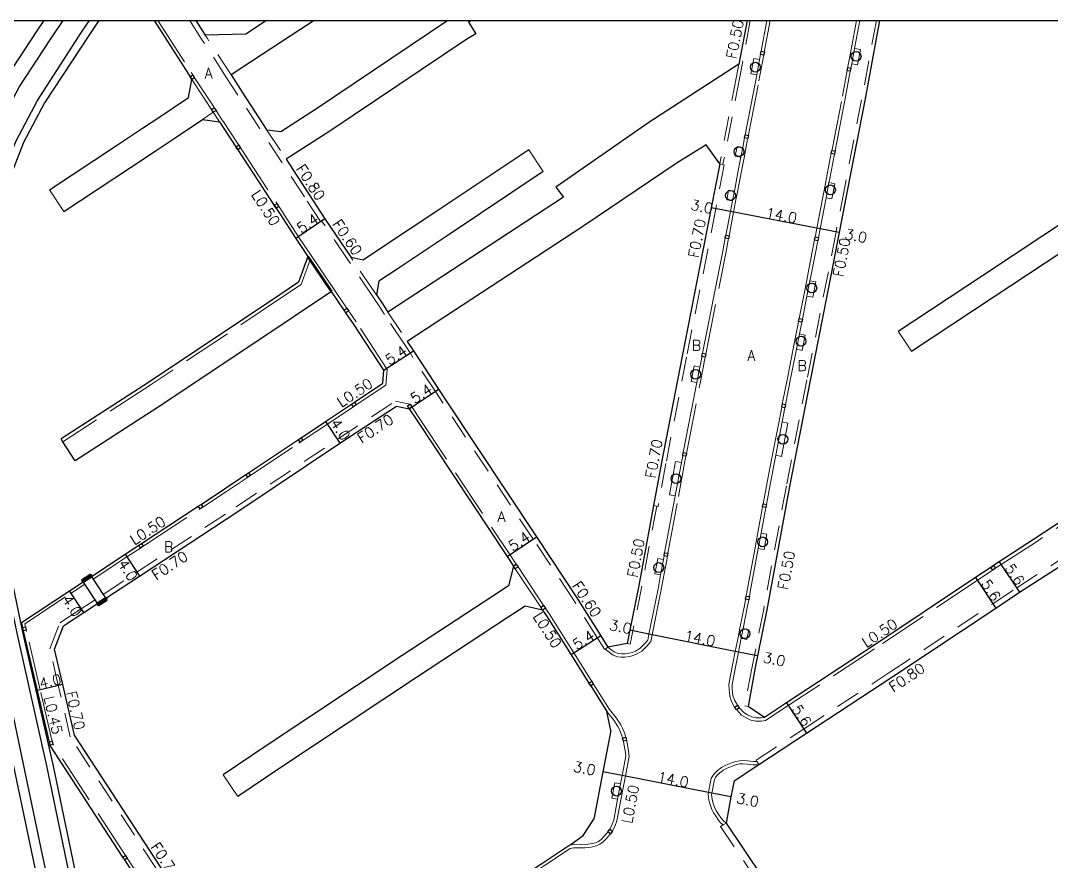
# Model space of a CAD drawing. Header units: metres. Extents: x -11200 to -10400, y -111600 to -111000.
# Drawn here: x -11055.8 to -10897.6, y -111128.9 to -111000 of the extents above; entities that cross this region are included whole.
import ezdxf

# ---------------------------------------------------------------- set-up
doc = ezdxf.new("R2010")
doc.units = ezdxf.units.M
doc.header["$LTSCALE"] = 2.5
doc.linetypes.add('22320', pattern=[2.5, 1.5, -1])
doc.linetypes.add('22330', pattern=[4, 3, -1])
doc.layers.get('0').update_dxf_attribs({"color": 150, "lineweight": 50})
for name, color, linetype, lineweight in [('2101000', 177, 'Continuous', 30), ('2101001', 1, 'Continuous', 30), ('2102000', 191, 'Continuous', 30), ('2102001', 191, 'Continuous', 9), ('2203000', 5, 'Continuous', 50), ('2213000', 6, 'Continuous', 9), ('2232000', 4, '22320', 9), ('2233000', 62, '22330', 9), ('2236000', 3, 'Continuous', 15), ('9201100', 215, 'Continuous', 30), ('9202200', 155, 'Continuous', 60), ('9203500', 155, 'Continuous', 30)]:
    doc.layers.add(name, color=color, linetype=linetype, lineweight=lineweight)
for name, color, linetype in [('2235000', 7, 'Continuous'), ('2238000', 11, 'Continuous'), ('9201500', 222, 'Continuous'), ('9202100', 82, 'Continuous'), ('9301100', 77, 'Continuous'), ('999', 7, 'Continuous')]:
    doc.layers.add(name, color=color, linetype=linetype)
doc.styles.add('Dm_Anotation', font='txt.shx', dxfattribs={"bigfont": 'pscdm.shx'})

# ---------------------------------------------------------------- blocks, each defined once
blk = doc.blocks.new('223800')
at = {"color": 0, "linetype": 'Continuous'}
blk.add_circle((0, 0), 0.75, dxfattribs=at)

msp = doc.modelspace()

# ---------------------------------------------------------------- linework, layer by layer
at = {"layer": '2101000'}
for points in [[(-11035.29, -111000), (-11029.99, -111008.23), (-11029.75, -111008.6), (-11029.47, -111009.02)], [(-11028.87, -111000), (-11027.42, -111002.25)], [(-10944.32, -111000), (-10945.58, -111006.69)], [(-10923.98, -111000), (-10926.27, -111012.26), (-10928.85, -111025.6), (-10930.18, -111032.5), (-10931.4, -111038.84), (-10934.65, -111055.18), (-10937.79, -111071.43), (-10941.28, -111090.32), (-10942.7, -111097.41), (-10943.06, -111099.17), (-10944.17, -111105.17)], [(-11023.48, -111008.33), (-11021.77, -111010.97), (-11017.96, -111016.78)], [(-11025.23, -111015.54), (-11022.72, -111019.37), (-11022.44, -111019.79), (-11016.84, -111028.34), (-11016.56, -111028.75), (-11016.05, -111029.53), (-11013.56, -111033.41), (-11011.7, -111036.15)], [(-11015.02, -111021.26), (-11011.53, -111026.59), (-11009.08, -111030.38), (-11005.06, -111036.33)], [(-10948.52, -111021.97), (-10949.82, -111028.71), (-10951.03, -111035.01), (-10954.3, -111051.47), (-10957.45, -111067.77), (-10958.67, -111074.36), (-10960.93, -111086.59), (-10962.31, -111093.48), (-10962.72, -111095.51)], [(-11011.7, -111036.15), (-11013.11, -111040.12), (-11016, -111042.05), (-11035.99, -111055.37), (-11049.53, -111064.14)], [(-11008.07, -111041.51), (-11013.78, -111045.37), (-11033.79, -111058.71), (-11047.36, -111067.5)], [(-11000.19, -111055.59), (-11000.02, -111053.6), (-11004.7, -111046.48), (-11005.85, -111044.79), (-11006.13, -111044.38), (-11008.07, -111041.51)], [(-11001.17, -111042.06), (-11000.21, -111043.48), (-10999.4, -111044.71)], [(-10996.44, -111049.22), (-10995.51, -111050.63), (-10991.63, -111056.53), (-10990.47, -111058.29), (-10976.63, -111079.16), (-10970.54, -111088.35), (-10966.75, -111094.34), (-10965.66, -111096.07)], [(-10861.1, -111053.55), (-10863.49, -111055.09), (-10867.8, -111057.86), (-10882.56, -111067.86), (-10900.37, -111079.58), (-10905.63, -111082.98), (-10906.5, -111083.56), (-10906.91, -111083.84), (-10909.28, -111085.41), (-10925.05, -111095.92), (-10938.28, -111104.6), (-10941.67, -111106.83)], [(-11037.66, -111131.93), (-11039.78, -111128.67), (-11040.05, -111128.25), (-11051.21, -111111.15), (-11051.23, -111111.07), (-11051.34, -111110.58), (-11051.38, -111110.43), (-11053.18, -111102.69), (-11055.32, -111093.56), (-11055.43, -111093.07), (-11055.62, -111092.27), (-11048.25, -111087.43), (-11046.14, -111086.04), (-11044.89, -111085.22), (-11039.73, -111081.83), (-11037.64, -111080.45), (-11037.22, -111080.17), (-11028.5, -111074.44), (-11028.08, -111074.17), (-11024.47, -111071.79), (-11021.19, -111069.61), (-11020.78, -111069.33), (-11013.15, -111064.24), (-11012.73, -111063.96), (-11008.98, -111061.46), (-11004.98, -111058.79), (-11004.56, -111058.51), (-11000.19, -111055.59)], [(-11018, -111154.59), (-11020.9, -111149.92), (-11021.78, -111148.52), (-11034.29, -111129.76), (-11047.47, -111109.55), (-11049.29, -111101.78), (-11050.55, -111096.37), (-11049.17, -111092.82), (-11046.05, -111090.77), (-11043.94, -111089.38), (-11042.69, -111088.56), (-11037.53, -111085.17), (-11022.29, -111075.15), (-11006.77, -111064.79), (-10998.1, -111059.1), (-10996.14, -111059.5)], [(-10996.14, -111059.5), (-10994.98, -111061.26), (-10981.13, -111082.15), (-10980.15, -111083.63)], [(-10946.32, -111116.58), (-10942.49, -111114.07), (-10935.21, -111109.28), (-10921.97, -111100.59), (-10906.17, -111090.07), (-10902.53, -111087.64), (-10897.27, -111084.25), (-10892.16, -111080.89)], [(-10975.68, -111090.37), (-10975.07, -111091.28), (-10971.31, -111097.23), (-10968.57, -111101.57), (-10968.3, -111101.99), (-10965.81, -111105.94)], [(-10962.72, -111095.51), (-10965.66, -111096.07)], [(-10941.67, -111106.83), (-10944.17, -111105.17)], [(-10965.2, -111108.87), (-10965.81, -111105.94)], [(-10965.2, -111108.87), (-10966.43, -111115.2), (-10967.8, -111122.46)], [(-10946.32, -111116.58), (-10946.79, -111119), (-10947.55, -111123.03)], [(-10969.44, -111124.97), (-10967.8, -111122.46)], [(-10947.55, -111123.03), (-10941.89, -111131.44), (-10928.57, -111151.5), (-10927.41, -111153.29)], [(-11015.25, -111155.14), (-11012.22, -111153.12), (-11004.74, -111148.26), (-11003.74, -111147.6), (-11001.77, -111146.32), (-10995.87, -111142.49), (-10975.67, -111129.15), (-10971.64, -111126.5), (-10971.29, -111126.26), (-10969.44, -111124.97)]]:
    msp.add_lwpolyline(points, dxfattribs=at)
at = {"layer": '2101001'}
msp.add_lwpolyline([(-11047.36, -111067.5), (-11049.26, -111064.56), (-11049.53, -111064.14)], dxfattribs=at)
at = {"layer": '2102000'}
for points in [[(-11069.24, -111058.5), (-11069.36, -111050.1), (-11068.7, -111041.38), (-11067.36, -111033.02), (-11065.43, -111025.7), (-11063.64, -111020.8), (-11060.93, -111014.4), (-11058.05, -111008.97), (-11053.22, -111001.58), (-11052.15, -111000)], [(-11042.58, -111171.48), (-11044.84, -111162.43), (-11052.33, -111128.15), (-11060.71, -111088.37), (-11066.17, -111063.44), (-11066.85, -111058.47), (-11066.96, -111050.18), (-11066.31, -111041.66), (-11065.01, -111033.52), (-11063.14, -111026.42), (-11061.41, -111021.68), (-11058.76, -111015.44), (-11055.98, -111010.19), (-11051.23, -111002.92), (-11049.24, -111000)], [(-11039.14, -111170.84), (-11040.43, -111166.32), (-11044.88, -111145.7), (-11048.15, -111131.47), (-11051.71, -111114.26), (-11056.26, -111093.9), (-11058.78, -111081.84), (-11061.66, -111068.93), (-11062.74, -111063.78), (-11063.39, -111057.08), (-11063.58, -111051.32), (-11063.36, -111046.35), (-11062.44, -111039.35), (-11060.76, -111030.58), (-11058.74, -111024.01), (-11056.42, -111018.44), (-11053.15, -111012.25), (-11046.32, -111001.61), (-11045.18, -111000)], [(-11043.75, -111000), (-11045.2, -111002.11), (-11052.09, -111012.62), (-11055.31, -111018.69), (-11057.49, -111024.38), (-11059.58, -111030.92), (-11061.05, -111039.41), (-11061.76, -111046.13), (-11061.87, -111051.25), (-11061.83, -111058.37), (-11061.69, -111064.25), (-11060.83, -111068.74), (-11057.95, -111081.66), (-11055.48, -111093.76)], [(-11018.03, -111000), (-11021.23, -111002.09), (-11027.42, -111002.25)], [(-11010.71, -111000), (-11015.57, -111003.17), (-11023.48, -111008.33)], [(-10990.21, -111000), (-11010.37, -111013.52), (-11015.86, -111017.06), (-11017.96, -111016.78)], [(-10987.07, -111000.24), (-10985.95, -111002), (-10987.47, -111002.95)], [(-10987.07, -111000.24), (-10986.72, -111000)], [(-10987.47, -111002.95), (-11008.19, -111016.85), (-11015.02, -111021.26)], [(-10945.58, -111006.69), (-10959.37, -111015.64), (-10973.63, -111025.52)], [(-11051.33, -111025.93), (-11041.05, -111019.14), (-11037.04, -111016.48), (-11034.4, -111014.73), (-11030.02, -111011.81), (-11029.47, -111009.02)], [(-11049.13, -111029.27), (-11038.92, -111022.52), (-11034.83, -111019.82), (-11032.18, -111018.06), (-11027.83, -111015.16)], [(-11027.83, -111015.16), (-11025.23, -111015.54)], [(-10948.52, -111021.97), (-10950.57, -111019.02), (-10955.18, -111021.93), (-10969.52, -111031.56)], [(-10977.8, -111019.82), (-10991.91, -111029.23), (-11000.22, -111034.76), (-11003.19, -111036.74), (-11005.06, -111036.33)], [(-10921.12, -111047.6), (-10908.19, -111039.07), (-10884.99, -111023.7), (-10882.14, -111021.82)], [(-10975.58, -111023.15), (-10990.02, -111032.77), (-10997.99, -111038.09), (-11000.82, -111039.97), (-11001.17, -111042.06)], [(-10973.63, -111025.52), (-10972.49, -111027.05)], [(-10919.08, -111050.68), (-10906.42, -111042.32), (-10882.94, -111026.79), (-10880.1, -111024.9)], [(-10972.49, -111027.05), (-10999.4, -111044.71)], [(-10969.52, -111031.56), (-10996.44, -111049.22)], [(-11043.76, -111173.73), (-11046.34, -111162.74), (-11053.82, -111128.46), (-11062.2, -111088.69), (-11067.68, -111063.68), (-11069.24, -111058.5)], [(-10980.15, -111083.63), (-10980.89, -111086.66), (-10983.3, -111088.24), (-10997.24, -111097.36), (-11018.08, -111111.18), (-11024.67, -111115.65)], [(-10975.68, -111090.37), (-10978.38, -111089.8), (-10981.11, -111091.59), (-10995.04, -111100.7), (-11015.86, -111114.51), (-11022.43, -111118.96)], [(-11055.48, -111093.76), (-11050.81, -111114.05), (-11047.25, -111131.28), (-11043.98, -111145.49), (-11039.53, -111166.1), (-11038.37, -111170.52)]]:
    msp.add_lwpolyline(points, dxfattribs=at)
at = {"layer": '2102001'}
for points in [[(-10975.58, -111023.15), (-10977.8, -111019.82)], [(-11049.13, -111029.27), (-11051.33, -111025.93)], [(-10919.08, -111050.68), (-10921.12, -111047.6)], [(-11022.43, -111118.96), (-11024.67, -111115.65)]]:
    msp.add_lwpolyline(points, dxfattribs=at)
at = {"layer": '2203000'}
for points in [[(-11044.89, -111085.22), (-11046.14, -111086.04), (-11046.31, -111085.79), (-11045.05, -111084.97)], [(-11042.52, -111088.81), (-11043.78, -111089.63), (-11043.94, -111089.38), (-11042.69, -111088.56)]]:
    msp.add_lwpolyline(points, close=True, dxfattribs=at)
at = {"layer": '2213000'}
for points in [[(-10965.66, -111096.07), (-10964.99, -111096.59), (-10964.61, -111096.84), (-10964.09, -111097.04), (-10963.58, -111097.1), (-10963.08, -111097.09), (-10962.4, -111097.01), (-10961.93, -111096.89), (-10961.41, -111096.66), (-10960.79, -111096.26), (-10960.05, -111095.58), (-10959.56, -111094.98), (-10959.37, -111094.06), (-10957.98, -111087.13), (-10957.58, -111084.98), (-10957.15, -111082.62), (-10957.05, -111082.08), (-10956.96, -111081.59), (-10955.35, -111072.88), (-10954.4, -111067.77), (-10954.19, -111066.71), (-10954.1, -111066.22), (-10952.02, -111055.48), (-10951.56, -111053.12), (-10951.33, -111051.94), (-10951.24, -111051.49), (-10951.15, -111051), (-10948.09, -111035.58), (-10947.66, -111033.38), (-10947.57, -111032.89), (-10946.87, -111029.28), (-10946.56, -111027.64), (-10946.27, -111026.16), (-10945.61, -111022.74), (-10945.26, -111020.93), (-10944.98, -111019.46), (-10944.7, -111017.99), (-10944.6, -111017.5), (-10942.99, -111009.15), (-10942.83, -111008.33), (-10942.39, -111005.98), (-10942.25, -111005.2), (-10942.15, -111004.7), (-10941.27, -111000)], [(-10941.67, -111106.83), (-10942.15, -111106.89), (-10942.91, -111106.89), (-10943.58, -111106.76), (-10944.23, -111106.46), (-10944.84, -111106.08), (-10945.52, -111105.38), (-10945.81, -111104.97), (-10946.27, -111104.2), (-10946.49, -111103.5), (-10946.58, -111102.51), (-10946.6, -111101.79), (-10946.01, -111098.64), (-10945.65, -111096.82), (-10945.22, -111094.7), (-10944.93, -111093.23), (-10944.23, -111089.76), (-10944.05, -111088.81), (-10943.96, -111088.32), (-10943.83, -111087.58), (-10942.6, -111080.94), (-10942.16, -111078.58), (-10941.44, -111074.66), (-10941.35, -111074.17), (-10940.74, -111070.89), (-10939.92, -111066.64), (-10938.93, -111061.53), (-10938.51, -111059.35), (-10938.41, -111058.86), (-10937.6, -111054.67), (-10936.75, -111050.4), (-10936.29, -111048.04), (-10935.93, -111046.25), (-10935.83, -111045.76), (-10935.14, -111042.23), (-10934.67, -111039.88), (-10934.34, -111038.22), (-10933.48, -111033.75), (-10933.38, -111033.26), (-10933.13, -111031.93), (-10932.21, -111027.18), (-10931.76, -111024.83), (-10931.69, -111024.48), (-10930.92, -111020.48), (-10930.82, -111019.99), (-10929.21, -111011.66), (-10928.48, -111007.77), (-10928.39, -111007.28), (-10928.27, -111006.63), (-10927.83, -111004.27), (-10927.03, -111000)], [(-10971.64, -111126.5), (-10971.29, -111126.39), (-10970.84, -111126.35), (-10969.81, -111126.36), (-10969.17, -111126.33), (-10968.33, -111126.24), (-10967.57, -111126.06), (-10967.13, -111125.86), (-10966.71, -111125.55), (-10966.24, -111125.07), (-10965.75, -111124.49), (-10965.68, -111124.39), (-10965.39, -111123.99), (-10965.34, -111123.92), (-10965, -111123.22), (-10964.77, -111122.59), (-10964.17, -111119.4), (-10963.72, -111117.04), (-10963.48, -111115.77), (-10962.9, -111112.76), (-10962.98, -111112.15), (-10963.05, -111111.7), (-10963.27, -111110.58), (-10963.29, -111110.49), (-10963.42, -111110.01), (-10963.45, -111109.91), (-10963.56, -111109.49), (-10963.89, -111108.69), (-10964.13, -111108.21), (-10964.77, -111107.26), (-10965.81, -111105.94)], [(-10947.55, -111123.03), (-10948.01, -111122.64), (-10948.3, -111122.27), (-10948.77, -111121.62), (-10949.02, -111121.21), (-10949.24, -111120.75), (-10949.46, -111120.19), (-10949.64, -111119.62), (-10949.72, -111119.06), (-10949.78, -111118.64), (-10949.74, -111118.43), (-10949.33, -111116.35), (-10949.16, -111116.06), (-10948.94, -111115.75), (-10948.55, -111115.38), (-10947.97, -111114.95), (-10947.37, -111114.61), (-10946.62, -111114.3), (-10945.93, -111114.07), (-10945.44, -111113.97), (-10944.98, -111113.94), (-10944.27, -111114), (-10943.41, -111114.09), (-10942.92, -111114.09), (-10942.49, -111114.07)]]:
    msp.add_lwpolyline(points, dxfattribs=at)
at = {"layer": '2232000'}
for points in [[(-11009.75, -111030.82), (-11012.2, -111027.03), (-11022.44, -111011.41), (-11024.15, -111008.77), (-11028.09, -111002.69), (-11029.82, -111000)], [(-10943.82, -111000), (-10945.09, -111006.78)], [(-10924.49, -111000), (-10926.76, -111012.16), (-10929.34, -111025.51), (-10930.67, -111032.4), (-10931.89, -111038.74), (-10935.14, -111055.08), (-10938.28, -111071.33), (-10941.77, -111090.22), (-10943.19, -111097.31), (-10943.55, -111099.08), (-10944.66, -111105.08)], [(-11023.48, -111008.33), (-11027.1, -111002.74), (-11027.42, -111002.25)], [(-10945.58, -111006.69), (-10945.93, -111008.55), (-10948.45, -111021.62), (-10948.52, -111021.97)], [(-10945.09, -111006.78), (-10945.13, -111007.04), (-10945.43, -111008.64), (-10947.96, -111021.72), (-10948.03, -111022.06)], [(-11027.83, -111015.16), (-11026.19, -111014.06)], [(-11017.96, -111016.78), (-11015.02, -111021.26)], [(-10947.83, -111022.1), (-10949.13, -111028.85), (-10950.35, -111035.14), (-10953.61, -111051.6), (-10956.77, -111067.9), (-10957.98, -111074.48)], [(-10947.83, -111022.1), (-10948.03, -111022.06), (-10948.52, -111021.97)], [(-11009.75, -111030.82), (-11009.59, -111030.71), (-11009.08, -111030.38)], [(-10966.17, -111096.39), (-10967.25, -111094.67), (-10971.04, -111088.68), (-10977.13, -111079.5), (-10990.97, -111058.62), (-10992.13, -111056.86), (-10996.01, -111050.96), (-10996.94, -111049.55), (-10999.91, -111045.04), (-11000.71, -111043.81), (-11001.67, -111042.4), (-11005.55, -111036.66), (-11009.59, -111030.71)], [(-11001.17, -111042.06), (-11001.54, -111041.52), (-11004.77, -111036.75), (-11005.06, -111036.33)], [(-10999.4, -111044.71), (-10996.44, -111049.22)], [(-11042.69, -111088.56), (-11043.07, -111087.97), (-11037.92, -111084.58), (-11022.68, -111074.56), (-11007.15, -111064.2), (-10998.25, -111058.36), (-10996.29, -111058.75), (-10996.01, -111058.8)], [(-10958.18, -111074.45), (-10960.44, -111086.69), (-10961.82, -111093.57), (-10962.23, -111095.61)], [(-10957.98, -111074.48), (-10958.18, -111074.45), (-10958.67, -111074.36)], [(-10942.93, -111113.4), (-10935.65, -111108.62), (-10922.41, -111099.92), (-10906.62, -111089.41), (-10902.96, -111086.97), (-10897.7, -111083.58), (-10892.6, -111080.22)], [(-11018.43, -111155.21), (-11021.5, -111150.3), (-11022.37, -111148.9), (-11034.88, -111130.15), (-11048.13, -111109.83), (-11049.97, -111101.94), (-11051.28, -111096.32), (-11049.74, -111092.35), (-11046.44, -111090.18), (-11044.33, -111088.8), (-11043.94, -111089.38)], [(-10962.23, -111095.61), (-10962.72, -111095.51)], [(-10966.17, -111096.39), (-10966.11, -111096.35), (-10965.66, -111096.07)], [(-10944.17, -111105.17), (-10944.66, -111105.08)], [(-10942.49, -111114.07), (-10942.81, -111113.58), (-10942.93, -111113.4)], [(-10948.38, -111123.59), (-10947.98, -111123.32), (-10947.55, -111123.03)], [(-10948.38, -111123.59), (-10942.72, -111132), (-10929.41, -111152.05), (-10928.25, -111153.84), (-10925.18, -111158.6), (-10923.53, -111161.15), (-10917.22, -111171.02), (-10898.81, -111199.14), (-10896.86, -111202.07), (-10896.2, -111203.06), (-10894.13, -111206.37), (-10892.52, -111208.79), (-10887.12, -111216.91), (-10884.49, -111220.86), (-10878.66, -111229.6), (-10875.18, -111234.96)]]:
    msp.add_lwpolyline(points, dxfattribs=at)
at = {"layer": '2233000'}
for points in [[(-11034.7, -111000), (-11029.57, -111007.95), (-11029.43, -111008.17), (-11029.33, -111008.33)], [(-10941.66, -111004.8), (-10941.62, -111004.59), (-10940.76, -111000)], [(-10928.88, -111007.19), (-10928.85, -111007.02), (-10928.76, -111006.54), (-10928.32, -111004.18), (-10927.54, -111000)], [(-10944.11, -111017.6), (-10944.05, -111017.26), (-10942.49, -111009.24), (-10942.34, -111008.43), (-10941.9, -111006.07), (-10941.79, -111005.46), (-10941.75, -111005.29)], [(-10931.31, -111019.89), (-10931.28, -111019.74), (-10929.7, -111011.57), (-10929.02, -111007.92), (-10928.98, -111007.68)], [(-11029.47, -111009.02), (-11029.08, -111009.62), (-11026.46, -111013.64)], [(-11029.06, -111008.75), (-11026.13, -111013.24), (-11026.04, -111013.37)], [(-11026.19, -111014.06), (-11025.23, -111015.54)], [(-11025.77, -111013.79), (-11025.67, -111013.94), (-11025.08, -111014.85), (-11024.81, -111015.27), (-11024.64, -111015.52), (-11022.4, -111018.94), (-11022.3, -111019.1)], [(-10947.08, -111032.98), (-10947.03, -111032.72), (-10946.38, -111029.38), (-10946.07, -111027.73), (-10945.78, -111026.26), (-10945.12, -111022.83), (-10944.77, -111021.03), (-10944.49, -111019.56), (-10944.28, -111018.46), (-10944.2, -111018.09)], [(-11022.02, -111019.52), (-11021.92, -111019.67), (-11016.59, -111027.81), (-11016.42, -111028.06)], [(-10933.88, -111033.17), (-10933.84, -111032.97), (-10933.62, -111031.84), (-10932.7, -111027.09), (-10932.25, -111024.73), (-10932.18, -111024.38), (-10931.45, -111020.59), (-10931.41, -111020.38)], [(-11016.15, -111028.48), (-11016.01, -111028.69), (-11015.64, -111029.26), (-11013.14, -111033.13), (-11011.28, -111035.87), (-11007.66, -111041.23), (-11005.87, -111043.87), (-11005.71, -111044.1)], [(-10950.66, -111051.1), (-10950.61, -111050.88), (-10947.6, -111035.68), (-10947.21, -111033.67), (-10947.17, -111033.48)], [(-10936.33, -111045.66), (-10936.28, -111045.41), (-10935.63, -111042.14), (-10935.16, -111039.78), (-10934.83, -111038.12), (-10934.01, -111033.89), (-10933.97, -111033.66)], [(-11011.35, -111036.67), (-11012.7, -111040.45), (-11015.72, -111042.47), (-11035.71, -111055.79), (-11049.26, -111064.56)], [(-11008.07, -111041.51), (-11011.35, -111036.67), (-11011.7, -111036.15)], [(-10999.72, -111055.88), (-10999.5, -111053.47), (-11004.29, -111046.2), (-11005.3, -111044.7), (-11005.43, -111044.51)], [(-10938.9, -111058.77), (-10938.86, -111058.56), (-10938.09, -111054.57), (-10937.24, -111050.3), (-10936.78, -111047.95), (-10936.48, -111046.45), (-10936.42, -111046.15)], [(-10953.61, -111066.31), (-10953.57, -111066.13), (-10951.53, -111055.57), (-10951.07, -111053.22), (-10950.84, -111052.04), (-10950.79, -111051.79), (-10950.75, -111051.59)], [(-10860.41, -111053.7), (-10863.22, -111055.51), (-10867.52, -111058.28), (-10882.28, -111068.27), (-10900.1, -111080), (-10905.36, -111083.4), (-10906.05, -111083.86), (-10906.22, -111083.98)], [(-11004.29, -111058.93), (-11004.12, -111058.81), (-10999.72, -111055.88)], [(-11012.46, -111064.38), (-11012.26, -111064.25), (-11008.7, -111061.87), (-11004.93, -111059.35), (-11004.7, -111059.2)], [(-10995.73, -111059.22), (-10995.52, -111059.53), (-10994.56, -111060.99), (-10980.71, -111081.87), (-10979.94, -111083.03), (-10979.73, -111083.35)], [(-10941.84, -111074.08), (-10941.79, -111073.82), (-10941.23, -111070.79), (-10940.41, -111066.54), (-10939.42, -111061.44), (-10939.04, -111059.46), (-10939, -111059.26)], [(-11049.26, -111064.56), (-11049.53, -111064.14)], [(-11020.5, -111069.75), (-11020.29, -111069.6), (-11013.08, -111064.8), (-11012.87, -111064.65)], [(-10956.47, -111081.68), (-10956.42, -111081.41), (-10954.86, -111072.97), (-10953.91, -111067.86), (-10953.75, -111067.03), (-10953.7, -111066.8)], [(-11027.81, -111074.58), (-11027.67, -111074.5), (-11024.19, -111072.21), (-11021.11, -111070.15), (-11020.92, -111070.02)], [(-11036.94, -111080.59), (-11036.52, -111080.31), (-11028.35, -111074.94), (-11028.22, -111074.86)], [(-10944.46, -111088.23), (-10944.35, -111087.65), (-10943.09, -111080.85), (-10942.65, -111078.49), (-10941.99, -111074.86), (-10941.93, -111074.57)], [(-11044.89, -111085.22), (-11044.61, -111085.63), (-11039.46, -111082.24), (-11037.77, -111081.14), (-11037.36, -111080.87)], [(-10966.11, -111096.35), (-10965.28, -111097), (-10964.84, -111097.29), (-10964.21, -111097.53), (-10963.61, -111097.6), (-10963.05, -111097.59), (-10962.31, -111097.51), (-10961.77, -111097.37), (-10961.17, -111097.1), (-10960.48, -111096.66), (-10959.69, -111095.92), (-10959.09, -111095.21), (-10958.88, -111094.16), (-10957.49, -111087.23), (-10957.09, -111085.07), (-10956.65, -111082.71), (-10956.6, -111082.4), (-10956.56, -111082.17)], [(-10979.87, -111084.04), (-10975.96, -111089.96)], [(-10975.54, -111089.68), (-10979.45, -111083.76)], [(-10906.64, -111084.25), (-10906.83, -111084.38), (-10909, -111085.83), (-10924.78, -111096.34), (-10938.01, -111105.02), (-10941.5, -111107.31)], [(-11054.99, -111092.97), (-11055.04, -111092.77), (-11055.11, -111092.47), (-11048, -111087.8), (-11045.89, -111086.42), (-11046.14, -111086.04)], [(-10946.21, -111105.27), (-10946.23, -111105.25), (-10946.73, -111104.41), (-10946.98, -111103.6), (-10947.08, -111102.54), (-10947.1, -111101.75), (-10946.5, -111098.55), (-10946.14, -111096.72), (-10945.71, -111094.6), (-10945.42, -111093.13), (-10944.72, -111089.67), (-10944.57, -111088.83), (-10944.55, -111088.72)], [(-10975.26, -111090.09), (-10975.09, -111090.35), (-10974.65, -111091.01), (-10970.89, -111096.96), (-10968.39, -111100.92), (-10968.15, -111101.3)], [(-11050.9, -111110.48), (-11050.92, -111110.39), (-11050.94, -111110.31), (-11052.74, -111102.59), (-11054.83, -111093.66), (-11054.88, -111093.46)], [(-10967.88, -111101.73), (-10967.62, -111102.13), (-10965.4, -111105.65)], [(-10962.93, -111109.88), (-10962.96, -111109.78), (-10963.09, -111109.32), (-10963.43, -111108.49), (-10963.7, -111107.96), (-10964.36, -111106.96), (-10965.4, -111105.65)], [(-10941.5, -111107.31), (-10942.12, -111107.39), (-10942.96, -111107.39), (-10943.73, -111107.24), (-10944.47, -111106.9), (-10945.16, -111106.47), (-10945.9, -111105.7), (-10945.92, -111105.67)], [(-11039.67, -111128.01), (-11039.78, -111127.85), (-11050.79, -111110.97)], [(-10964.98, -111124.28), (-10964.91, -111124.18), (-10964.54, -111123.41), (-10964.29, -111122.72), (-10963.68, -111119.49), (-10963.23, -111117.13), (-10962.99, -111115.86), (-10962.39, -111112.77), (-10962.49, -111112.08), (-10962.56, -111111.62), (-10962.78, -111110.47), (-10962.81, -111110.37)], [(-10947.98, -111123.32), (-10948.37, -111122.98), (-10948.7, -111122.57), (-10949.18, -111121.9), (-10949.46, -111121.45), (-10949.7, -111120.95), (-10949.93, -111120.36), (-10950.13, -111119.74), (-10950.21, -111119.13), (-10950.28, -111118.63), (-10950.23, -111118.34), (-10949.81, -111116.17), (-10949.58, -111115.78), (-10949.32, -111115.42), (-10948.88, -111114.99), (-10948.24, -111114.53), (-10947.59, -111114.16), (-10946.8, -111113.83), (-10946.05, -111113.58), (-10945.5, -111113.48), (-10944.98, -111113.44), (-10944.22, -111113.5), (-10943.39, -111113.59), (-10942.94, -111113.59), (-10942.81, -111113.58)], [(-10971.43, -111126.95), (-10971.19, -111126.88), (-10970.82, -111126.85), (-10969.8, -111126.86), (-10969.13, -111126.83), (-10968.24, -111126.73), (-10967.41, -111126.53), (-10966.88, -111126.3), (-10966.38, -111125.93), (-10965.87, -111125.41), (-10965.35, -111124.8), (-10965.27, -111124.69)], [(-11003.47, -111148.03), (-11003.47, -111148.02), (-11001.5, -111146.74), (-10995.6, -111142.91), (-10975.39, -111129.57), (-10971.43, -111126.95)], [(-11031.92, -111139.72), (-11031.98, -111139.63), (-11037.28, -111131.68), (-11039.29, -111128.6), (-11039.4, -111128.43)]]:
    msp.add_lwpolyline(points, dxfattribs=at)
at = {"layer": '2235000'}
for points in [[(-10941.75, -111005.29), (-10942.25, -111005.2), (-10942.15, -111004.7), (-10941.66, -111004.8)], [(-11029.06, -111008.75), (-11029.47, -111009.02), (-11029.75, -111008.6), (-11029.33, -111008.33)], [(-10928.48, -111007.77), (-10928.98, -111007.68), (-10928.88, -111007.19), (-10928.39, -111007.28)], [(-11025.77, -111013.79), (-11026.19, -111014.06), (-11026.46, -111013.64), (-11026.04, -111013.37)], [(-10944.2, -111018.09), (-10944.7, -111017.99), (-10944.6, -111017.5), (-10944.11, -111017.6)], [(-11022.02, -111019.52), (-11022.44, -111019.79), (-11022.72, -111019.37), (-11022.3, -111019.1)], [(-10930.92, -111020.48), (-10931.41, -111020.38), (-10931.31, -111019.89), (-10930.82, -111019.99)], [(-11016.15, -111028.48), (-11016.56, -111028.75), (-11016.84, -111028.34), (-11016.42, -111028.06)], [(-10947.17, -111033.48), (-10947.66, -111033.38), (-10947.57, -111032.89), (-10947.08, -111032.98)], [(-10933.48, -111033.75), (-10933.97, -111033.66), (-10933.88, -111033.17), (-10933.38, -111033.26)], [(-11005.43, -111044.51), (-11005.85, -111044.79), (-11006.13, -111044.38), (-11005.71, -111044.1)], [(-10935.93, -111046.25), (-10936.42, -111046.15), (-10936.33, -111045.66), (-10935.83, -111045.76)], [(-10950.75, -111051.59), (-10951.24, -111051.49), (-10951.15, -111051), (-10950.66, -111051.1)], [(-11004.29, -111058.93), (-11004.7, -111059.2), (-11004.98, -111058.79), (-11004.56, -111058.51)], [(-10995.73, -111059.22), (-10996.14, -111059.5), (-10996.42, -111059.08), (-10996.01, -111058.8)], [(-10938.51, -111059.35), (-10939, -111059.26), (-10938.9, -111058.77), (-10938.41, -111058.86)], [(-11012.46, -111064.38), (-11012.87, -111064.65), (-11013.15, -111064.24), (-11012.73, -111063.96)], [(-10953.7, -111066.8), (-10954.19, -111066.71), (-10954.1, -111066.22), (-10953.61, -111066.31)], [(-11020.5, -111069.75), (-11020.92, -111070.02), (-11021.19, -111069.61), (-11020.78, -111069.33)], [(-11027.81, -111074.58), (-11028.22, -111074.86), (-11028.5, -111074.44), (-11028.08, -111074.17)], [(-10941.44, -111074.66), (-10941.93, -111074.57), (-10941.84, -111074.08), (-10941.35, -111074.17)], [(-11036.94, -111080.59), (-11037.36, -111080.87), (-11037.64, -111080.45), (-11037.22, -111080.17)], [(-10956.56, -111082.17), (-10957.05, -111082.08), (-10956.96, -111081.59), (-10956.47, -111081.68)], [(-10979.45, -111083.76), (-10979.87, -111084.04), (-10980.15, -111083.63), (-10979.73, -111083.35)], [(-10906.64, -111084.25), (-10906.91, -111083.84), (-10906.5, -111083.56), (-10906.22, -111083.98)], [(-10944.05, -111088.81), (-10944.55, -111088.72), (-10944.46, -111088.23), (-10943.96, -111088.32)], [(-10975.26, -111090.09), (-10975.68, -111090.37), (-10975.96, -111089.96), (-10975.54, -111089.68)], [(-11054.88, -111093.46), (-11055.32, -111093.56), (-11055.43, -111093.07), (-11054.99, -111092.97)], [(-10967.88, -111101.73), (-10968.3, -111101.99), (-10968.57, -111101.57), (-10968.15, -111101.3)], [(-10945.92, -111105.67), (-10946.21, -111105.27), (-10945.81, -111104.97), (-10945.52, -111105.38)], [(-10962.81, -111110.37), (-10963.29, -111110.49), (-10963.42, -111110.01), (-10962.93, -111109.88)], [(-11050.79, -111110.97), (-11051.23, -111111.07), (-11051.34, -111110.58), (-11050.9, -111110.48)], [(-10965.27, -111124.69), (-10965.68, -111124.39), (-10965.39, -111123.99), (-10964.98, -111124.28)], [(-11039.4, -111128.43), (-11039.78, -111128.67), (-11040.05, -111128.25), (-11039.67, -111128.01)]]:
    msp.add_lwpolyline(points, close=True, dxfattribs=at)
at = {"layer": '2236000'}
for points in [[(-10927.83, -111004.27), (-10926.94, -111004.44), (-10927.39, -111006.8), (-10928.27, -111006.63)], [(-10943.28, -111005.81), (-10942.39, -111005.98), (-10942.83, -111008.33), (-10943.72, -111008.17)], [(-10944.98, -111019.46), (-10945.26, -111020.93), (-10946.15, -111020.76), (-10945.86, -111019.29)], [(-10946.27, -111026.16), (-10946.56, -111027.64), (-10947.44, -111027.47), (-10947.16, -111025.99)], [(-10931.76, -111024.83), (-10930.87, -111025), (-10931.33, -111027.35), (-10932.21, -111027.18)], [(-10934.67, -111039.88), (-10933.79, -111040.06), (-10934.25, -111042.41), (-10935.14, -111042.23)], [(-10936.29, -111048.04), (-10935.4, -111048.22), (-10935.87, -111050.57), (-10936.75, -111050.4)], [(-10952.44, -111052.95), (-10951.56, -111053.12), (-10952.02, -111055.48), (-10952.9, -111055.31)], [(-10938.05, -111061.7), (-10939.04, -111066.81), (-10939.92, -111066.64), (-10938.93, -111061.53)], [(-10954.4, -111067.77), (-10955.35, -111072.88), (-10956.23, -111072.71), (-10955.28, -111067.6)], [(-10942.16, -111078.58), (-10941.28, -111078.74), (-10941.71, -111081.1), (-10942.6, -111080.94)], [(-10958.03, -111082.45), (-10957.15, -111082.62), (-10957.58, -111084.98), (-10958.47, -111084.81)], [(-10944.04, -111093.41), (-10944.34, -111094.88), (-10945.22, -111094.7), (-10944.93, -111093.23)], [(-10964.61, -111116.88), (-10963.72, -111117.04), (-10964.17, -111119.4), (-10965.05, -111119.23)]]:
    msp.add_lwpolyline(points, close=True, dxfattribs=at)
at = {"layer": '9201100'}
for points in [[(-10946.87, -111029.28), (-10949.82, -111028.71)], [(-10933.13, -111031.93), (-10946.87, -111029.28)], [(-11009.08, -111030.38), (-11013.56, -111033.41)], [(-10930.18, -111032.5), (-10933.13, -111031.93)], [(-11000.02, -111053.6), (-10995.51, -111050.63)], [(-10996.14, -111059.5), (-10991.63, -111056.53)], [(-11008.98, -111061.46), (-11006.77, -111064.79)], [(-10981.13, -111082.15), (-10976.63, -111079.16)], [(-11039.73, -111081.83), (-11037.53, -111085.17)], [(-10905.63, -111082.98), (-10902.53, -111087.64)], [(-10909.28, -111085.41), (-10906.17, -111090.07)], [(-11046.05, -111090.77), (-11048.25, -111087.43)], [(-10959.37, -111094.06), (-10962.31, -111093.48)], [(-10945.65, -111096.82), (-10959.37, -111094.06)], [(-10966.75, -111094.34), (-10971.31, -111097.23)], [(-10942.7, -111097.41), (-10945.65, -111096.82)], [(-11049.29, -111101.78), (-11053.18, -111102.69)], [(-10938.28, -111104.6), (-10935.21, -111109.28)], [(-10963.48, -111115.77), (-10966.43, -111115.2)], [(-10949.74, -111118.43), (-10963.48, -111115.77)], [(-10946.79, -111119), (-10949.74, -111118.43)]]:
    msp.add_lwpolyline(points, dxfattribs=at)
at = {"layer": '9202200'}
msp.add_lwpolyline([(-11008.07, -111041.51), (-11011.7, -111036.15)], dxfattribs=at)
at = {"layer": '9301100'}
msp.add_lwpolyline([(-11043.94, -111089.38), (-11044.33, -111088.8), (-11045.89, -111086.42), (-11046.14, -111086.04), (-11044.89, -111085.22), (-11044.61, -111085.63), (-11043.07, -111087.97), (-11042.69, -111088.56)], close=True, dxfattribs=at)
at = {"layer": '999'}
msp.add_lwpolyline([(-11200, -111000), (-10400, -111000), (-10400, -111600), (-11200, -111600)], close=True, dxfattribs=at)

# ---------------------------------------------------------------- block references
at = {"layer": '2238000'}
for p in [(-10927.59, -111005.48), (-10943.04, -111007.14), (-10945.57, -111020.1), (-10946.86, -111026.81), (-10931.53, -111025.95), (-10934.39, -111041.01), (-10936.04, -111049.15), (-10952.22, -111054.22), (-10938.83, -111064.2), (-10955.22, -111070.22), (-10941.93, -111079.92), (-10957.86, -111083.86), (-10944.66, -111094), (-10964.35, -111118.14)]:
    msp.add_blockref('223800', p, dxfattribs=at)

# ---------------------------------------------------------------- texts
at = {"layer": '9201500', "style": 'Dm_Anotation'}
for s, rotation, p in [('3.0', 349.0884, (-10953.08, -111028.98)), ('14.0', 349.0887, (-10941.55, -111030.21)), ('5.4', 34.1084, (-11012.7, -111032.71)), ('3.0', 349.087, (-10929.45, -111033.46)), ('5.4', 33.3389, (-10999.15, -111052.91)), ('5.4', 33.3389, (-10995.28, -111058.81)), ('4.0', 303.5598, (-11008.3, -111061.71)), ('5.4', 33.5506, (-10980.27, -111081.46)), ('4.0', 303.3231, (-11040.91, -111083.26)), ('5.6', 303.6632, (-10904.88, -111083.93)), ('5.6', 303.6632, (-10908.53, -111086.36)), ('4.0', 303.3225, (-11049.47, -111088.74)), ('3.0', 348.6683, (-10965.56, -111093.4)), ('5.4', 32.2937, (-10970.44, -111096.56)), ('14.0', 348.6616, (-10954.06, -111095.03)), ('3.0', 348.6627, (-10941.98, -111098.37)), ('4.0', 13.1441, (-11052.7, -111102.46)), ('5.6', 303.2873, (-10937.54, -111105.55)), ('3.0', 349.0368, (-10971.09, -111115.11)), ('14.0', 349.0405, (-10958.16, -111116.7)), ('3.0', 349.038, (-10946.06, -111119.96))]:
    msp.add_text(s, height=1.6, rotation=rotation, dxfattribs=at).set_placement(p)
at = {"layer": '9202100', "style": 'Dm_Anotation'}
for s, p in [('A', (-11027.53, -111008.86)), ('B', (-10952.79, -111050.58)), ('A', (-10944.27, -111052.14)), ('B', (-10936.59, -111053.71)), ('A', (-10982.61, -111076.87)), ('B', (-11033.77, -111081.49))]:
    msp.add_text(s, height=1.6, dxfattribs=at).set_placement(p)
at = {"layer": '9203500', "style": 'Dm_Anotation'}
for s, rotation, p in [('F0.50', 79.0613, (-10945.97, -111005.95)), ('F0.80', 303.2506, (-11013.59, -111022.71)), ('L0.50', 302.8008, (-11020.43, -111026.65)), ('F0.60', 304.1084, (-11007.99, -111031.18)), ('F0.70', 79.0834, (-10951.79, -111036.5)), ('F0.50', 79.0588, (-10929.59, -111039.4)), ('L0.50', 33.7138, (-11006.53, -111059.36)), ('F0.70', 33.2823, (-11003.42, -111064.88)), ('F0.70', 79.5238, (-10958.37, -111070.29)), ('L0.50', 33.3231, (-11038.3, -111080.48)), ('F0.50', 79.5238, (-10961.13, -111085.51)), ('F0.70', 33.3231, (-11034.95, -111085.87)), ('F0.50', 79.5266, (-10938.06, -111087.4)), ('F0.60', 303.5507, (-10971.25, -111086.65)), ('L0.50', 302.2924, (-10977.21, -111091.35)), ('L0.50', 33.6633, (-10926.03, -111096.21)), ('F0.80', 33.6633, (-10921.87, -111103.05)), ('F0.70', 283.144, (-11048.79, -111103.02)), ('L0.45', 283.1474, (-11052.2, -111103.76)), ('L0.50', 79.3067, (-10961.99, -111123.23)), ('F0.70', 303.6901, (-11035.88, -111126.69))]:
    msp.add_text(s, height=1.6, rotation=rotation, dxfattribs=at).set_placement(p)

doc.saveas('drawing.dxf')
